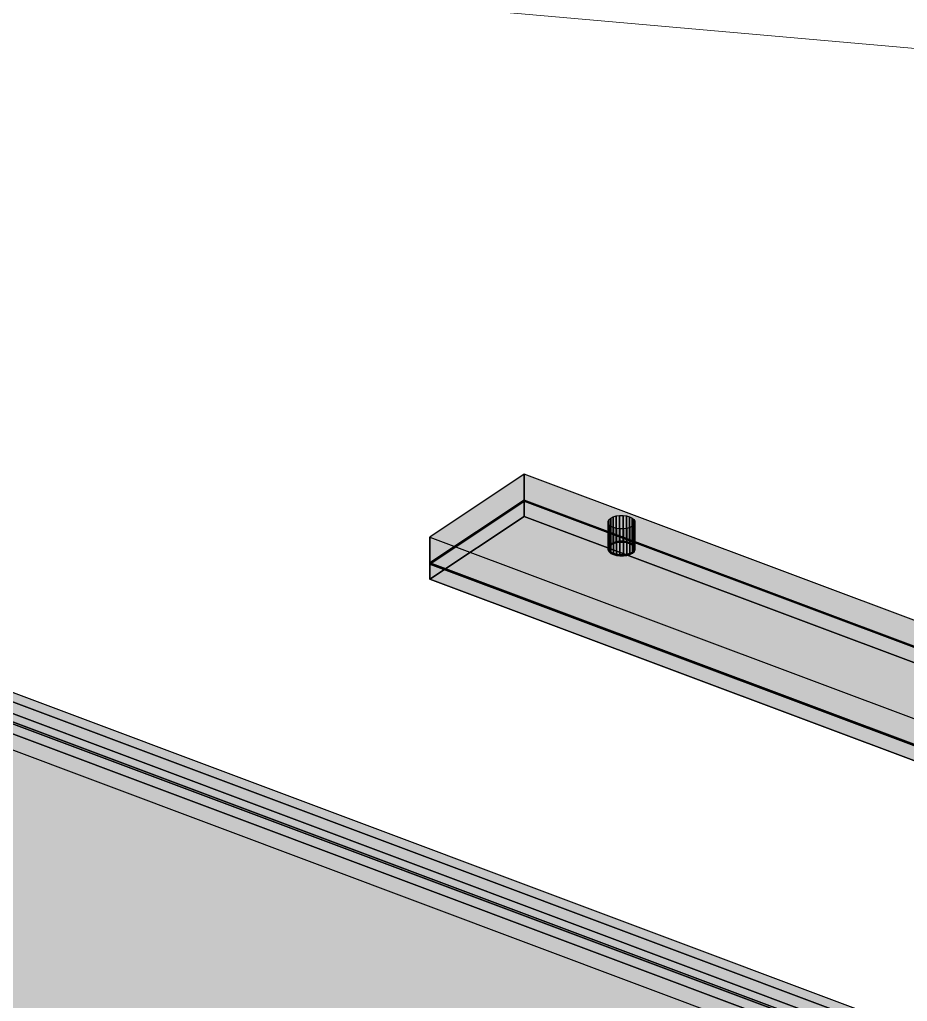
# Model space of a CAD drawing. Header units: millimetres. Extents: x 50 to 612415, y 2 to 4150.
# Drawn here: x 471195.9 to 471533.6, y 3218.7 to 3592.3 of the extents above; entities that cross this region are included whole.
import ezdxf

# ---------------------------------------------------------------- set-up
doc = ezdxf.new("R2010")
doc.units = ezdxf.units.MM
for name, color, linetype, lineweight in [('DIM', 7, 'Continuous', 13), ('HATCH', 8, 'Continuous', 9), ('OUTLINE', 7, 'Continuous', 25)]:
    doc.layers.add(name, color=color, linetype=linetype, lineweight=lineweight)

msp = doc.modelspace()

# ---------------------------------------------------------------- hatches: boundary and pattern name
at = {"layer": 'HATCH', "true_color": 0xccae87}
for points in [[(472128.427, 2985.502), (470484.192, 3594.311), (470482.144, 3593.193)], [(472128.427, 2985.502), (470486.636, 3595.207), (470484.192, 3594.311)], [(472128.427, 2985.502), (470489.383, 3595.848), (470486.636, 3595.207)], [(472128.427, 2985.502), (470492.328, 3596.208), (470489.383, 3595.848)], [(472128.427, 2985.502), (470495.356, 3596.274), (470492.328, 3596.208)], [(472128.427, 2985.502), (470498.352, 3596.044), (470495.356, 3596.274)], [(472128.427, 2985.502), (470501.201, 3595.526), (470498.352, 3596.044)], [(472128.427, 2985.502), (470503.792, 3594.739), (470501.201, 3595.526)], [(472128.427, 2985.502), (470482.144, 3593.193), (470537.738, 3424.127)], [(472128.427, 2981.931), (470484.192, 3590.74), (470482.144, 3589.622)], [(470482.144, 3589.622), (470484.192, 3590.74), (472128.427, 2981.931)], [(470484.192, 3590.74), (470486.636, 3591.636), (472128.427, 2981.931)], [(472128.427, 2981.931), (470486.636, 3591.636), (470484.192, 3590.74)], [(472128.427, 2981.931), (470489.383, 3592.277), (470486.636, 3591.636)], [(470486.636, 3591.636), (470489.383, 3592.277), (472128.427, 2981.931)], [(472128.427, 2981.931), (470492.328, 3592.637), (470489.383, 3592.277)], [(470489.383, 3592.277), (470492.328, 3592.637), (472128.427, 2981.931)], [(472128.427, 2981.931), (470495.356, 3592.703), (470492.328, 3592.637)], [(470492.328, 3592.637), (470495.356, 3592.703), (472128.427, 2981.931)], [(472128.427, 2981.931), (470498.352, 3592.473), (470495.356, 3592.703)], [(470495.356, 3592.703), (470498.352, 3592.473), (472128.427, 2981.931)], [(472128.427, 2981.931), (470501.201, 3591.955), (470498.352, 3592.473)], [(470498.352, 3592.473), (470501.201, 3591.955), (472128.427, 2981.931)], [(472128.427, 2981.931), (470503.792, 3591.168), (470501.201, 3591.955)], [(470501.201, 3591.955), (470503.792, 3591.168), (472128.427, 2981.931)], [(472128.427, 2981.931), (470482.144, 3589.622), (470537.738, 3420.556)], [(470537.738, 3420.556), (470482.144, 3589.622), (472128.427, 2981.931)], [(470484.192, 3586.276), (470486.636, 3587.172), (472128.427, 2977.467)], [(472128.427, 2977.467), (470486.636, 3587.172), (470484.192, 3586.276)], [(472128.427, 2977.467), (470489.383, 3587.813), (470486.636, 3587.172)], [(470486.636, 3587.172), (470489.383, 3587.813), (472128.427, 2977.467)], [(472128.427, 2977.467), (470492.328, 3588.173), (470489.383, 3587.813)], [(470489.383, 3587.813), (470492.328, 3588.173), (472128.427, 2977.467)], [(472128.427, 2977.467), (470495.356, 3588.24), (470492.328, 3588.173)], [(470492.328, 3588.173), (470495.356, 3588.24), (472128.427, 2977.467)], [(472128.427, 2977.467), (470498.352, 3588.009), (470495.356, 3588.24)], [(470495.356, 3588.24), (470498.352, 3588.009), (472128.427, 2977.467)], [(472128.427, 2977.467), (470501.201, 3587.491), (470498.352, 3588.009)], [(470498.352, 3588.009), (470501.201, 3587.491), (472128.427, 2977.467)], [(472128.427, 2977.467), (470503.792, 3586.705), (470501.201, 3587.491)], [(470501.201, 3587.491), (470503.792, 3586.705), (472128.427, 2977.467)], [(472128.427, 2977.467), (470484.192, 3586.276), (470482.144, 3585.158)], [(470482.144, 3585.158), (470484.192, 3586.276), (472128.427, 2977.467)], [(472128.427, 2977.467), (470482.144, 3585.158), (470537.738, 3416.092)], [(470537.738, 3416.092), (470482.144, 3585.158), (472128.427, 2977.467)], [(472127.19, 2974.857), (470485.568, 3583.723), (470483.793, 3582.754)], [(470483.793, 3582.754), (470485.568, 3583.723), (472127.19, 2974.857)], [(472126.88, 2974.204), (470485.912, 3583.085), (470484.206, 3582.153)], [(470484.206, 3582.153), (470485.912, 3583.085), (472126.88, 2974.204)], [(472127.19, 2974.857), (470487.687, 3584.5), (470485.568, 3583.723)], [(470485.568, 3583.723), (470487.687, 3584.5), (472127.19, 2974.857)], [(472126.88, 2974.204), (470487.949, 3583.832), (470485.912, 3583.085)], [(470485.912, 3583.085), (470487.949, 3583.832), (472126.88, 2974.204)], [(472127.19, 2974.857), (470490.067, 3585.055), (470487.687, 3584.5)], [(470487.687, 3584.5), (470490.067, 3585.055), (472127.19, 2974.857)], [(472126.88, 2974.204), (470490.239, 3584.365), (470487.949, 3583.832)], [(470487.949, 3583.832), (470490.239, 3584.365), (472126.88, 2974.204)], [(472127.19, 2974.857), (470492.619, 3585.367), (470490.067, 3585.055)], [(470490.067, 3585.055), (470492.619, 3585.367), (472127.19, 2974.857)], [(472126.88, 2974.204), (470492.692, 3584.666), (470490.239, 3584.365)], [(470490.239, 3584.365), (470492.692, 3584.666), (472126.88, 2974.204)], [(472127.19, 2974.857), (470495.244, 3585.425), (470492.619, 3585.367)], [(470492.619, 3585.367), (470495.244, 3585.425), (472127.19, 2974.857)], [(472126.88, 2974.204), (470495.216, 3584.721), (470492.692, 3584.666)], [(470492.692, 3584.666), (470495.216, 3584.721), (472126.88, 2974.204)], [(472126.88, 2974.204), (470497.712, 3584.529), (470495.216, 3584.721)], [(470495.216, 3584.721), (470497.712, 3584.529), (472126.88, 2974.204)], [(472127.19, 2974.857), (470497.84, 3585.225), (470495.244, 3585.425)], [(470495.244, 3585.425), (470497.84, 3585.225), (472127.19, 2974.857)], [(472126.88, 2974.204), (470500.086, 3584.097), (470497.712, 3584.529)], [(470497.712, 3584.529), (470500.086, 3584.097), (472126.88, 2974.204)], [(470497.84, 3585.225), (470500.309, 3584.776), (472127.19, 2974.857)], [(472127.19, 2974.857), (470500.309, 3584.776), (470497.84, 3585.225)], [(472126.88, 2974.204), (470502.246, 3583.442), (470500.086, 3584.097)], [(470500.086, 3584.097), (470502.246, 3583.442), (472126.88, 2974.204)], [(472127.19, 2974.857), (470502.555, 3584.094), (470500.309, 3584.776)], [(470500.309, 3584.776), (470502.555, 3584.094), (472127.19, 2974.857)], [(472127.19, 2974.857), (470483.793, 3582.754), (470537.738, 3414.307)], [(470537.738, 3414.307), (470483.793, 3582.754), (472127.19, 2974.857)], [(470537.738, 3413.86), (470484.206, 3582.153), (472126.88, 2974.204)], [(472126.88, 2974.204), (470484.206, 3582.153), (470537.738, 3413.86)], [(472125.334, 2970.941), (470487.633, 3579.893), (470486.268, 3579.148)], [(470486.268, 3579.148), (470487.633, 3579.893), (472125.334, 2970.941)], [(470537.738, 3411.629), (470486.268, 3579.148), (472125.334, 2970.941)], [(472125.334, 2970.941), (470486.268, 3579.148), (470537.738, 3411.629)], [(472125.334, 2970.941), (470489.262, 3580.491), (470487.633, 3579.893)], [(470487.633, 3579.893), (470489.262, 3580.491), (472125.334, 2970.941)], [(472125.334, 2970.941), (470491.094, 3580.918), (470489.262, 3580.491)], [(470489.262, 3580.491), (470491.094, 3580.918), (472125.334, 2970.941)], [(472125.334, 2970.941), (470493.057, 3581.158), (470491.094, 3580.918)], [(470491.094, 3580.918), (470493.057, 3581.158), (472125.334, 2970.941)], [(472125.334, 2970.941), (470495.075, 3581.202), (470493.057, 3581.158)], [(470493.057, 3581.158), (470495.075, 3581.202), (472125.334, 2970.941)], [(472125.334, 2970.941), (470497.073, 3581.049), (470495.075, 3581.202)], [(470495.075, 3581.202), (470497.073, 3581.049), (472125.334, 2970.941)], [(472125.334, 2970.941), (470498.972, 3580.703), (470497.073, 3581.049)], [(470497.073, 3581.049), (470498.972, 3580.703), (472125.334, 2970.941)], [(472125.334, 2970.941), (470500.7, 3580.179), (470498.972, 3580.703)], [(470498.972, 3580.703), (470500.7, 3580.179), (472125.334, 2970.941)], [(470491.363, 3575.146), (470492.462, 3575.402), (472122.86, 2965.721)], [(470492.462, 3575.402), (470493.64, 3575.546), (472122.86, 2965.721)], [(470493.64, 3575.546), (470494.851, 3575.573), (472122.86, 2965.721)], [(470494.851, 3575.573), (470496.049, 3575.481), (472122.86, 2965.721)], [(470496.049, 3575.481), (470497.189, 3575.273), (472122.86, 2965.721)], [(470489.566, 3574.34), (470490.385, 3574.787), (472122.86, 2965.721)], [(470537.738, 3408.058), (470489.566, 3574.34), (472122.86, 2965.721)], [(470490.385, 3574.787), (470491.363, 3575.146), (472122.86, 2965.721)], [(470497.189, 3575.273), (470498.226, 3574.959), (472122.86, 2965.721)], [(472128.427, 2985.502), (470537.759, 3423.185), (470537.291, 3422.273)], [(472128.427, 2985.502), (470537.291, 3422.273), (470675.121, 3373.929)], [(472128.427, 2985.502), (470537.738, 3424.127), (470537.759, 3423.185)], [(472128.427, 2981.931), (470537.759, 3419.614), (470537.291, 3418.702)], [(470537.291, 3418.702), (470537.759, 3419.614), (472128.427, 2981.931)], [(472128.427, 2981.931), (470537.291, 3418.702), (470675.121, 3370.358)], [(470675.121, 3370.358), (470537.291, 3418.702), (472128.427, 2981.931)], [(472128.427, 2981.931), (470537.738, 3420.556), (470537.759, 3419.614)], [(470537.759, 3419.614), (470537.738, 3420.556), (472128.427, 2981.931)], [(471387.857, 3419.298), (471351.983, 3395.382), (471420.762, 3402.577)], [(471387.857, 3419.298), (471424.157, 3403.582), (471425.502, 3403.589)], [(471387.857, 3419.298), (471425.502, 3403.589), (471426.806, 3403.422)], [(471387.857, 3419.298), (471422.861, 3403.401), (471424.157, 3403.582)], [(471387.857, 3419.298), (471426.806, 3403.422), (471427.978, 3403.093)], [(471387.857, 3419.298), (471421.703, 3403.058), (471422.861, 3403.401)], [(471387.857, 3419.298), (471420.762, 3402.577), (471421.703, 3403.058)], [(471633.614, 3327.139), (471387.857, 3419.298), (471427.978, 3403.093)], [(472128.427, 2977.467), (470537.759, 3415.15), (470537.291, 3414.238)], [(470537.291, 3414.238), (470537.759, 3415.15), (472128.427, 2977.467)], [(472128.427, 2977.467), (470537.738, 3416.092), (470537.759, 3415.15)], [(470537.759, 3415.15), (470537.738, 3416.092), (472128.427, 2977.467)], [(472128.427, 2977.467), (470537.291, 3414.238), (470675.121, 3365.895)], [(470675.121, 3365.895), (470537.291, 3414.238), (472128.427, 2977.467)], [(472127.19, 2974.857), (470537.759, 3413.365), (470537.291, 3412.453)], [(470537.291, 3412.453), (470537.759, 3413.365), (472127.19, 2974.857)], [(472126.88, 2974.204), (470537.759, 3412.919), (470537.291, 3412.006)], [(470537.291, 3412.006), (470537.759, 3412.919), (472126.88, 2974.204)], [(472127.19, 2974.857), (470537.291, 3412.453), (470675.121, 3364.109)], [(470675.121, 3364.109), (470537.291, 3412.453), (472127.19, 2974.857)], [(472126.88, 2974.204), (470537.291, 3412.006), (470675.121, 3363.663)], [(470675.121, 3363.663), (470537.291, 3412.006), (472126.88, 2974.204)], [(472127.19, 2974.857), (470537.738, 3414.307), (470537.759, 3413.365)], [(470537.759, 3413.365), (470537.738, 3414.307), (472127.19, 2974.857)], [(472126.88, 2974.204), (470537.738, 3413.86), (470537.759, 3412.919)], [(470537.759, 3412.919), (470537.738, 3413.86), (472126.88, 2974.204)], [(472125.334, 2970.941), (470537.738, 3411.629), (470537.759, 3410.687)], [(470537.759, 3410.687), (470537.738, 3411.629), (472125.334, 2970.941)], [(472125.334, 2970.941), (470537.759, 3410.687), (470537.291, 3409.774)], [(470537.291, 3409.774), (470537.759, 3410.687), (472125.334, 2970.941)], [(472125.334, 2970.941), (470537.291, 3409.774), (470675.121, 3361.431)], [(470675.121, 3361.431), (470537.291, 3409.774), (472125.334, 2970.941)], [(470537.759, 3407.116), (470537.738, 3408.058), (472122.86, 2965.721)], [(471387.857, 3409.477), (471351.983, 3385.561), (471420.762, 3392.757)], [(471420.762, 3392.757), (471351.983, 3385.561), (471387.857, 3409.477)], [(471420.762, 3392.31), (471351.983, 3385.115), (471387.857, 3409.031)], [(471387.857, 3409.031), (471351.983, 3385.115), (471597.74, 3292.956)], [(471387.857, 3409.477), (471424.157, 3393.762), (471425.502, 3393.769)], [(471425.502, 3393.769), (471424.157, 3393.762), (471387.857, 3409.477)], [(471387.857, 3409.477), (471425.502, 3393.769), (471426.806, 3393.602)], [(471426.806, 3393.602), (471425.502, 3393.769), (471387.857, 3409.477)], [(471387.857, 3409.477), (471422.861, 3393.581), (471424.157, 3393.762)], [(471424.157, 3393.762), (471422.861, 3393.581), (471387.857, 3409.477)], [(471387.857, 3409.477), (471426.806, 3393.602), (471427.978, 3393.272)], [(471427.978, 3393.272), (471426.806, 3393.602), (471387.857, 3409.477)], [(471387.857, 3409.477), (471421.703, 3393.238), (471422.861, 3393.581)], [(471422.861, 3393.581), (471421.703, 3393.238), (471387.857, 3409.477)], [(471387.857, 3409.477), (471420.762, 3392.757), (471421.703, 3393.238)], [(471421.703, 3393.238), (471420.762, 3392.757), (471387.857, 3409.477)], [(471633.614, 3317.319), (471387.857, 3409.477), (471427.978, 3393.272)], [(471427.978, 3393.272), (471387.857, 3409.477), (471633.614, 3317.319)], [(471425.502, 3393.323), (471424.157, 3393.315), (471387.857, 3409.031)], [(471426.806, 3393.156), (471425.502, 3393.323), (471387.857, 3409.031)], [(471424.157, 3393.315), (471422.861, 3393.134), (471387.857, 3409.031)], [(471427.978, 3392.826), (471426.806, 3393.156), (471387.857, 3409.031)], [(471422.861, 3393.134), (471421.703, 3392.791), (471387.857, 3409.031)], [(471421.703, 3392.791), (471420.762, 3392.31), (471387.857, 3409.031)], [(471427.978, 3392.826), (471387.857, 3409.031), (471633.614, 3316.872)], [(471387.857, 3409.031), (471597.74, 3292.956), (471633.614, 3316.872)], [(470537.291, 3406.203), (470537.759, 3407.116), (472122.86, 2965.721)], [(470675.121, 3357.86), (470537.291, 3406.203), (472122.86, 2965.721)], [(471597.74, 3287.153), (471351.983, 3379.312), (471387.857, 3403.228)], [(471420.102, 3401.991), (471420.762, 3402.577), (471351.983, 3395.382)], [(471419.768, 3401.339), (471420.102, 3401.991), (471351.983, 3395.382)], [(471419.783, 3400.666), (471419.768, 3401.339), (471351.983, 3395.382)], [(471420.146, 3400.018), (471419.783, 3400.666), (471351.983, 3395.382)], [(471351.983, 3395.382), (471420.831, 3399.44), (471420.146, 3400.018)], [(471633.614, 3311.069), (471597.74, 3287.153), (471387.857, 3403.228)], [(471633.614, 3327.139), (471427.978, 3403.093), (471428.94, 3402.622)], [(471633.614, 3327.139), (471428.94, 3402.622), (471429.626, 3402.043)], [(471429.669, 3400.071), (471429.009, 3399.485), (471591.266, 3341.859)], [(471633.614, 3327.139), (471429.626, 3402.043), (471429.988, 3401.395)], [(471633.614, 3327.139), (471430.003, 3400.723), (471429.669, 3400.071)], [(471633.614, 3327.139), (471429.669, 3400.071), (471591.266, 3341.859)], [(471633.614, 3327.139), (471429.988, 3401.395), (471430.003, 3400.723)], [(471351.983, 3395.382), (471597.74, 3303.223), (471420.831, 3399.44)], [(471597.74, 3303.223), (471421.793, 3398.969), (471420.831, 3399.44)], [(471583.39, 3340.758), (471422.966, 3398.639), (471421.793, 3398.969)], [(471583.057, 3340.106), (471583.39, 3340.758), (471421.793, 3398.969)], [(471583.071, 3339.433), (471583.057, 3340.106), (471421.793, 3398.969)], [(471597.74, 3303.223), (471583.071, 3339.433), (471421.793, 3398.969)], [(471583.39, 3340.758), (471424.269, 3398.472), (471422.966, 3398.639)], [(471583.39, 3340.758), (471425.615, 3398.48), (471424.269, 3398.472)], [(471583.39, 3340.758), (471426.91, 3398.661), (471425.615, 3398.48)], [(471583.39, 3340.758), (471428.068, 3399.004), (471426.91, 3398.661)], [(471583.39, 3340.758), (471429.009, 3399.485), (471428.068, 3399.004)], [(471429.009, 3399.485), (471587.445, 3342.349), (471588.79, 3342.356)], [(471429.009, 3399.485), (471588.79, 3342.356), (471590.094, 3342.189)], [(471429.009, 3399.485), (471586.149, 3342.168), (471587.445, 3342.349)], [(471429.009, 3399.485), (471590.094, 3342.189), (471591.266, 3341.859)], [(471429.009, 3399.485), (471584.991, 3341.825), (471586.149, 3342.168)], [(471429.009, 3399.485), (471584.05, 3341.344), (471584.991, 3341.825)], [(471583.39, 3340.758), (471584.05, 3341.344), (471429.009, 3399.485)], [(471351.983, 3385.561), (471420.762, 3392.757), (471420.102, 3392.171)], [(471420.102, 3392.171), (471420.762, 3392.757), (471351.983, 3385.561)], [(471351.983, 3385.115), (471420.762, 3392.31), (471420.102, 3391.724)], [(471633.614, 3317.319), (471427.978, 3393.272), (471428.94, 3392.802)], [(471428.94, 3392.802), (471427.978, 3393.272), (471633.614, 3317.319)], [(471428.94, 3392.355), (471427.978, 3392.826), (471633.614, 3316.872)], [(471429.626, 3392.223), (471428.94, 3392.802), (471633.614, 3317.319)], [(471633.614, 3317.319), (471428.94, 3392.802), (471429.626, 3392.223)], [(471429.626, 3391.777), (471428.94, 3392.355), (471633.614, 3316.872)], [(471419.768, 3391.519), (471420.102, 3392.171), (471351.983, 3385.561)], [(471351.983, 3385.561), (471420.102, 3392.171), (471419.768, 3391.519)], [(471351.983, 3385.115), (471420.102, 3391.724), (471419.768, 3391.072)], [(471419.783, 3390.846), (471419.768, 3391.519), (471351.983, 3385.561)], [(471351.983, 3385.561), (471419.768, 3391.519), (471419.783, 3390.846)], [(471351.983, 3385.115), (471419.768, 3391.072), (471419.783, 3390.4)], [(471420.146, 3390.198), (471419.783, 3390.846), (471351.983, 3385.561)], [(471351.983, 3385.561), (471419.783, 3390.846), (471420.146, 3390.198)], [(471351.983, 3385.115), (471419.783, 3390.4), (471420.146, 3389.752)], [(471351.983, 3385.561), (471420.831, 3389.619), (471420.146, 3390.198)], [(471420.146, 3390.198), (471420.831, 3389.619), (471351.983, 3385.561)], [(471420.146, 3389.752), (471420.831, 3389.173), (471351.983, 3385.115)], [(471351.983, 3385.561), (471597.74, 3293.403), (471420.831, 3389.619)], [(471420.831, 3389.619), (471597.74, 3293.403), (471351.983, 3385.561)], [(471420.831, 3389.173), (471597.74, 3292.956), (471351.983, 3385.115)], [(471597.74, 3293.403), (471421.793, 3389.149), (471420.831, 3389.619)], [(471420.831, 3389.619), (471421.793, 3389.149), (471597.74, 3293.403)], [(471420.831, 3389.173), (471421.793, 3388.702), (471597.74, 3292.956)], [(471583.39, 3330.937), (471422.966, 3388.819), (471421.793, 3389.149)], [(471421.793, 3389.149), (471422.966, 3388.819), (471583.39, 3330.937)], [(471583.057, 3330.286), (471583.39, 3330.937), (471421.793, 3389.149)], [(471421.793, 3389.149), (471583.39, 3330.937), (471583.057, 3330.286)], [(471583.071, 3329.613), (471583.057, 3330.286), (471421.793, 3389.149)], [(471421.793, 3389.149), (471583.057, 3330.286), (471583.071, 3329.613)], [(471597.74, 3293.403), (471583.071, 3329.613), (471421.793, 3389.149)], [(471421.793, 3389.149), (471583.071, 3329.613), (471597.74, 3293.403)], [(471421.793, 3388.702), (471422.966, 3388.372), (471583.39, 3330.491)], [(471421.793, 3388.702), (471583.39, 3330.491), (471583.057, 3329.839)], [(471421.793, 3388.702), (471583.057, 3329.839), (471583.071, 3329.167)], [(471421.793, 3388.702), (471583.071, 3329.167), (471597.74, 3292.956)], [(471583.39, 3330.937), (471424.269, 3388.652), (471422.966, 3388.819)], [(471422.966, 3388.819), (471424.269, 3388.652), (471583.39, 3330.937)], [(471583.39, 3330.937), (471425.615, 3388.659), (471424.269, 3388.652)], [(471424.269, 3388.652), (471425.615, 3388.659), (471583.39, 3330.937)], [(471583.39, 3330.937), (471426.91, 3388.841), (471425.615, 3388.659)], [(471425.615, 3388.659), (471426.91, 3388.841), (471583.39, 3330.937)], [(471583.39, 3330.937), (471428.068, 3389.183), (471426.91, 3388.841)], [(471426.91, 3388.841), (471428.068, 3389.183), (471583.39, 3330.937)], [(471426.91, 3388.394), (471428.068, 3388.737), (471583.39, 3330.491)], [(471583.39, 3330.937), (471429.009, 3389.664), (471428.068, 3389.183)], [(471428.068, 3389.183), (471429.009, 3389.664), (471583.39, 3330.937)], [(471428.068, 3388.737), (471429.009, 3389.218), (471583.39, 3330.491)], [(471429.669, 3390.251), (471429.009, 3389.664), (471591.266, 3332.039)], [(471591.266, 3332.039), (471429.009, 3389.664), (471429.669, 3390.251)], [(471591.266, 3331.593), (471429.009, 3389.218), (471429.669, 3389.804)], [(471588.79, 3332.536), (471587.445, 3332.529), (471429.009, 3389.664)], [(471429.009, 3389.664), (471587.445, 3332.529), (471588.79, 3332.536)], [(471429.009, 3389.664), (471588.79, 3332.536), (471590.094, 3332.369)], [(471590.094, 3332.369), (471588.79, 3332.536), (471429.009, 3389.664)], [(471429.009, 3389.664), (471586.149, 3332.347), (471587.445, 3332.529)], [(471587.445, 3332.529), (471586.149, 3332.347), (471429.009, 3389.664)], [(471429.009, 3389.664), (471590.094, 3332.369), (471591.266, 3332.039)], [(471591.266, 3332.039), (471590.094, 3332.369), (471429.009, 3389.664)], [(471429.009, 3389.664), (471584.991, 3332.005), (471586.149, 3332.347)], [(471586.149, 3332.347), (471584.991, 3332.005), (471429.009, 3389.664)], [(471584.991, 3332.005), (471584.05, 3331.524), (471429.009, 3389.664)], [(471429.009, 3389.664), (471584.05, 3331.524), (471584.991, 3332.005)], [(471583.39, 3330.937), (471584.05, 3331.524), (471429.009, 3389.664)], [(471429.009, 3389.664), (471584.05, 3331.524), (471583.39, 3330.937)], [(471588.79, 3332.09), (471587.445, 3332.082), (471429.009, 3389.218)], [(471590.094, 3331.923), (471588.79, 3332.09), (471429.009, 3389.218)], [(471587.445, 3332.082), (471586.149, 3331.901), (471429.009, 3389.218)], [(471591.266, 3331.593), (471590.094, 3331.923), (471429.009, 3389.218)], [(471586.149, 3331.901), (471584.991, 3331.558), (471429.009, 3389.218)], [(471584.991, 3331.558), (471584.05, 3331.077), (471429.009, 3389.218)], [(471429.009, 3389.218), (471584.05, 3331.077), (471583.39, 3330.491)], [(471633.614, 3317.319), (471429.626, 3392.223), (471429.988, 3391.575)], [(471429.988, 3391.575), (471429.626, 3392.223), (471633.614, 3317.319)], [(471429.988, 3391.129), (471429.626, 3391.777), (471633.614, 3316.872)], [(471429.669, 3390.251), (471430.003, 3390.902), (471633.614, 3317.319)], [(471633.614, 3317.319), (471430.003, 3390.902), (471429.669, 3390.251)], [(471429.669, 3389.804), (471430.003, 3390.456), (471633.614, 3316.872)], [(471633.614, 3317.319), (471429.669, 3390.251), (471591.266, 3332.039)], [(471591.266, 3332.039), (471429.669, 3390.251), (471633.614, 3317.319)], [(471591.266, 3331.593), (471429.669, 3389.804), (471633.614, 3316.872)], [(471633.614, 3317.319), (471429.988, 3391.575), (471430.003, 3390.902)], [(471430.003, 3390.902), (471429.988, 3391.575), (471633.614, 3317.319)], [(471430.003, 3390.456), (471429.988, 3391.129), (471633.614, 3316.872)], [(471422.966, 3388.372), (471424.269, 3388.206), (471583.39, 3330.491)], [(471424.269, 3388.206), (471425.615, 3388.213), (471583.39, 3330.491)], [(471425.615, 3388.213), (471426.91, 3388.394), (471583.39, 3330.491)], [(472128.427, 2985.502), (470675.121, 3373.929), (470676.468, 3373.271)], [(470676.468, 3369.7), (470675.121, 3370.358), (472128.427, 2981.931)], [(472128.427, 2981.931), (470675.121, 3370.358), (470676.468, 3369.7)], [(472128.427, 2985.502), (470676.468, 3373.271), (470677.427, 3372.46)], [(472128.427, 2985.502), (470677.427, 3372.46), (470677.935, 3371.553)], [(472128.427, 2985.502), (470677.956, 3370.611), (470677.488, 3369.699)], [(472128.427, 2985.502), (470677.935, 3371.553), (470677.956, 3370.611)], [(472128.427, 2981.931), (470676.468, 3369.7), (470677.427, 3368.889)], [(470677.427, 3368.889), (470676.468, 3369.7), (472128.427, 2981.931)], [(472128.427, 2981.931), (470677.427, 3368.889), (470677.935, 3367.982)], [(470677.935, 3367.982), (470677.427, 3368.889), (472128.427, 2981.931)], [(472128.427, 2985.502), (470677.488, 3369.699), (470815.318, 3321.356)], [(472128.427, 2981.931), (470677.956, 3367.04), (470677.488, 3366.128)], [(470677.488, 3366.128), (470677.956, 3367.04), (472128.427, 2981.931)], [(472128.427, 2981.931), (470677.488, 3366.128), (470815.318, 3317.785)], [(470815.318, 3317.785), (470677.488, 3366.128), (472128.427, 2981.931)], [(472128.427, 2981.931), (470677.935, 3367.982), (470677.956, 3367.04)], [(470677.956, 3367.04), (470677.935, 3367.982), (472128.427, 2981.931)], [(470676.468, 3365.236), (470675.121, 3365.895), (472128.427, 2977.467)], [(472128.427, 2977.467), (470675.121, 3365.895), (470676.468, 3365.236)], [(472127.19, 2974.857), (470675.121, 3364.109), (470676.468, 3363.45)], [(470676.468, 3363.45), (470675.121, 3364.109), (472127.19, 2974.857)], [(472126.88, 2974.204), (470675.121, 3363.663), (470676.468, 3363.004)], [(470676.468, 3363.004), (470675.121, 3363.663), (472126.88, 2974.204)], [(472128.427, 2977.467), (470676.468, 3365.236), (470677.427, 3364.425)], [(470677.427, 3364.425), (470676.468, 3365.236), (472128.427, 2977.467)], [(472127.19, 2974.857), (470676.468, 3363.45), (470677.427, 3362.64)], [(470677.427, 3362.64), (470676.468, 3363.45), (472127.19, 2974.857)], [(472126.88, 2974.204), (470676.468, 3363.004), (470677.427, 3362.194)], [(470677.427, 3362.194), (470676.468, 3363.004), (472126.88, 2974.204)], [(472128.427, 2977.467), (470677.427, 3364.425), (470677.935, 3363.518)], [(470677.935, 3363.518), (470677.427, 3364.425), (472128.427, 2977.467)], [(472127.19, 2974.857), (470677.427, 3362.64), (470677.935, 3361.733)], [(470677.935, 3361.733), (470677.427, 3362.64), (472127.19, 2974.857)], [(472128.427, 2977.467), (470677.956, 3362.577), (470677.488, 3361.664)], [(470677.488, 3361.664), (470677.956, 3362.577), (472128.427, 2977.467)], [(472128.427, 2977.467), (470677.935, 3363.518), (470677.956, 3362.577)], [(470677.956, 3362.577), (470677.935, 3363.518), (472128.427, 2977.467)], [(472125.334, 2970.941), (470675.121, 3361.431), (470676.468, 3360.772)], [(470676.468, 3360.772), (470675.121, 3361.431), (472125.334, 2970.941)], [(472125.334, 2970.941), (470676.468, 3360.772), (470677.427, 3359.962)], [(470677.427, 3359.962), (470676.468, 3360.772), (472125.334, 2970.941)], [(472126.88, 2974.204), (470677.427, 3362.194), (470677.935, 3361.287)], [(470677.935, 3361.287), (470677.427, 3362.194), (472126.88, 2974.204)], [(472125.334, 2970.941), (470677.427, 3359.962), (470677.935, 3359.055)], [(470677.935, 3359.055), (470677.427, 3359.962), (472125.334, 2970.941)], [(472128.427, 2977.467), (470677.488, 3361.664), (470815.318, 3313.321)], [(470815.318, 3313.321), (470677.488, 3361.664), (472128.427, 2977.467)], [(472127.19, 2974.857), (470677.956, 3360.791), (470677.488, 3359.879)], [(470677.488, 3359.879), (470677.956, 3360.791), (472127.19, 2974.857)], [(472126.88, 2974.204), (470677.956, 3360.345), (470677.488, 3359.432)], [(470677.488, 3359.432), (470677.956, 3360.345), (472126.88, 2974.204)], [(472127.19, 2974.857), (470677.488, 3359.879), (470815.318, 3311.535)], [(470815.318, 3311.535), (470677.488, 3359.879), (472127.19, 2974.857)], [(472126.88, 2974.204), (470677.488, 3359.432), (470815.318, 3311.089)], [(470815.318, 3311.089), (470677.488, 3359.432), (472126.88, 2974.204)], [(472127.19, 2974.857), (470677.935, 3361.733), (470677.956, 3360.791)], [(470677.956, 3360.791), (470677.935, 3361.733), (472127.19, 2974.857)], [(472126.88, 2974.204), (470677.935, 3361.287), (470677.956, 3360.345)], [(470677.956, 3360.345), (470677.935, 3361.287), (472126.88, 2974.204)], [(472125.334, 2970.941), (470677.935, 3359.055), (470677.956, 3358.113)], [(470677.956, 3358.113), (470677.935, 3359.055), (472125.334, 2970.941)], [(472125.334, 2970.941), (470677.956, 3358.113), (470677.488, 3357.2)], [(470677.488, 3357.2), (470677.956, 3358.113), (472125.334, 2970.941)], [(472125.334, 2970.941), (470677.488, 3357.2), (470815.318, 3308.857)], [(470815.318, 3308.857), (470677.488, 3357.2), (472125.334, 2970.941)], [(472128.427, 2985.502), (470815.318, 3321.356), (470816.664, 3320.697)], [(472128.427, 2981.931), (470815.318, 3317.785), (470816.664, 3317.126)], [(470816.664, 3317.126), (470815.318, 3317.785), (472128.427, 2981.931)], [(472128.427, 2985.502), (470816.664, 3320.697), (470817.624, 3319.886)], [(472128.427, 2985.502), (470817.624, 3319.886), (470818.132, 3318.979)], [(472128.427, 2985.502), (470818.152, 3318.038), (470817.685, 3317.125)], [(472128.427, 2985.502), (470818.132, 3318.979), (470818.152, 3318.038)], [(472128.427, 2981.931), (470816.664, 3317.126), (470817.624, 3316.315)], [(470817.624, 3316.315), (470816.664, 3317.126), (472128.427, 2981.931)], [(472128.427, 2981.931), (470817.624, 3316.315), (470818.132, 3315.408)], [(470818.132, 3315.408), (470817.624, 3316.315), (472128.427, 2981.931)], [(472128.427, 2985.502), (470817.685, 3317.125), (470955.515, 3268.782)], [(472128.427, 2981.931), (470818.132, 3315.408), (470818.152, 3314.467)], [(470818.152, 3314.467), (470818.132, 3315.408), (472128.427, 2981.931)]]:
    msp.add_hatch(color=43, dxfattribs=at).paths.add_polyline_path(points)
at = {"layer": 'HATCH', "true_color": 0xc0a47f}
for points in [[(470503.792, 3591.168), (472128.427, 2981.931), (472128.427, 2985.502), (470503.792, 3594.739)], [(470503.792, 3586.705), (472128.427, 2977.467), (472128.427, 2981.931), (470503.792, 3591.168)], [(471387.857, 3409.477), (471633.614, 3317.319), (471633.614, 3327.139), (471387.857, 3419.298)], [(471387.857, 3409.031), (471633.614, 3316.872), (471633.614, 3317.319), (471387.857, 3409.477)], [(471633.614, 3311.069), (471387.857, 3403.228), (471387.857, 3409.031), (471633.614, 3316.872)], [(471597.74, 3293.403), (471351.983, 3385.561), (471351.983, 3395.382), (471597.74, 3303.223)], [(471597.74, 3292.956), (471351.983, 3385.115), (471351.983, 3385.561), (471597.74, 3293.403)], [(471351.983, 3379.312), (471597.74, 3287.153), (471597.74, 3292.956), (471351.983, 3385.115)]]:
    msp.add_hatch(color=33, dxfattribs=at).paths.add_polyline_path(points)
at = {"layer": 'HATCH', "true_color": 0xccaf87}
for points in [[(470502.555, 3584.094), (472127.19, 2974.857), (472128.427, 2977.467), (470503.792, 3586.705)], [(470500.7, 3580.179), (472125.334, 2970.941), (472126.88, 2974.204), (470502.246, 3583.442)], [(470502.246, 3583.442), (472126.88, 2974.204), (472127.19, 2974.857), (470502.555, 3584.094)], [(470498.226, 3574.959), (472122.86, 2965.721), (472125.334, 2970.941), (470500.7, 3580.179)]]:
    msp.add_hatch(color=43, dxfattribs=at).paths.add_polyline_path(points)
at = {"layer": 'HATCH', "true_color": 0xbda27d}
for points in [[(471351.983, 3385.561), (471387.857, 3409.477), (471387.857, 3419.298), (471351.983, 3395.382)], [(471351.983, 3385.115), (471387.857, 3409.031), (471387.857, 3409.477), (471351.983, 3385.561)], [(471387.857, 3403.228), (471351.983, 3379.312), (471351.983, 3385.115), (471387.857, 3409.031)]]:
    msp.add_hatch(color=33, dxfattribs=at).paths.add_polyline_path(points)
at = {"layer": 'HATCH', "true_color": 0xc2a680}
for points in [[(471424.157, 3393.762), (471422.861, 3393.581), (471422.861, 3403.401), (471424.157, 3403.582)], [(471426.806, 3393.602), (471425.502, 3393.769), (471425.502, 3403.589), (471426.806, 3403.422)], [(471422.966, 3388.819), (471424.269, 3388.652), (471424.269, 3398.472), (471422.966, 3398.639)], [(471425.615, 3388.659), (471426.91, 3388.841), (471426.91, 3398.661), (471425.615, 3398.48)], [(471424.157, 3393.315), (471422.861, 3393.134), (471422.861, 3393.581), (471424.157, 3393.762)], [(471426.806, 3393.156), (471425.502, 3393.323), (471425.502, 3393.769), (471426.806, 3393.602)], [(471422.966, 3388.372), (471424.269, 3388.206), (471424.269, 3388.652), (471422.966, 3388.819)], [(471425.615, 3388.213), (471426.91, 3388.394), (471426.91, 3388.841), (471425.615, 3388.659)]]:
    msp.add_hatch(color=43, dxfattribs=at).paths.add_polyline_path(points)
at = {"layer": 'HATCH', "true_color": 0xc2a681}
for points in [[(471425.502, 3393.769), (471424.157, 3393.762), (471424.157, 3403.582), (471425.502, 3403.589)], [(471424.269, 3388.652), (471425.615, 3388.659), (471425.615, 3398.48), (471424.269, 3398.472)], [(471425.502, 3393.323), (471424.157, 3393.315), (471424.157, 3393.762), (471425.502, 3393.769)], [(471424.269, 3388.206), (471425.615, 3388.213), (471425.615, 3388.659), (471424.269, 3388.652)]]:
    msp.add_hatch(color=43, dxfattribs=at).paths.add_polyline_path(points)
at = {"layer": 'HATCH', "true_color": 0xb99e7a}
for points in [[(471420.102, 3392.171), (471419.768, 3391.519), (471419.768, 3401.339), (471420.102, 3401.991)], [(471419.783, 3390.846), (471420.146, 3390.198), (471420.146, 3400.018), (471419.783, 3400.666)], [(471429.988, 3391.575), (471429.626, 3392.223), (471429.626, 3402.043), (471429.988, 3401.395)], [(471429.669, 3390.251), (471430.003, 3390.902), (471430.003, 3400.723), (471429.669, 3400.071)], [(471420.102, 3391.724), (471419.768, 3391.072), (471419.768, 3391.519), (471420.102, 3392.171)], [(471419.783, 3390.4), (471420.146, 3389.752), (471420.146, 3390.198), (471419.783, 3390.846)], [(471429.988, 3391.129), (471429.626, 3391.777), (471429.626, 3392.223), (471429.988, 3391.575)], [(471429.669, 3389.804), (471430.003, 3390.456), (471430.003, 3390.902), (471429.669, 3390.251)]]:
    msp.add_hatch(color=33, dxfattribs=at).paths.add_polyline_path(points)
at = {"layer": 'HATCH', "true_color": 0xb69b78}
for points in [[(471419.768, 3391.519), (471419.783, 3390.846), (471419.783, 3400.666), (471419.768, 3401.339)], [(471430.003, 3390.902), (471429.988, 3391.575), (471429.988, 3401.395), (471430.003, 3400.723)], [(471419.768, 3391.072), (471419.783, 3390.4), (471419.783, 3390.846), (471419.768, 3391.519)], [(471430.003, 3390.456), (471429.988, 3391.129), (471429.988, 3391.575), (471430.003, 3390.902)]]:
    msp.add_hatch(color=33, dxfattribs=at).paths.add_polyline_path(points)
at = {"layer": 'HATCH', "true_color": 0xbca07c}
for points in [[(471420.762, 3392.757), (471420.102, 3392.171), (471420.102, 3401.991), (471420.762, 3402.577)], [(471429.009, 3389.664), (471429.669, 3390.251), (471429.669, 3400.071), (471429.009, 3399.485)], [(471420.762, 3392.31), (471420.102, 3391.724), (471420.102, 3392.171), (471420.762, 3392.757)], [(471429.009, 3389.218), (471429.669, 3389.804), (471429.669, 3390.251), (471429.009, 3389.664)]]:
    msp.add_hatch(color=33, dxfattribs=at).paths.add_polyline_path(points)
at = {"layer": 'HATCH', "true_color": 0xbca17d}
for points in [[(471420.146, 3390.198), (471420.831, 3389.619), (471420.831, 3399.44), (471420.146, 3400.018)], [(471429.626, 3392.223), (471428.94, 3392.802), (471428.94, 3402.622), (471429.626, 3402.043)], [(471429.626, 3391.777), (471428.94, 3392.355), (471428.94, 3392.802), (471429.626, 3392.223)], [(471420.146, 3389.752), (471420.831, 3389.173), (471420.831, 3389.619), (471420.146, 3390.198)]]:
    msp.add_hatch(color=33, dxfattribs=at).paths.add_polyline_path(points)
at = {"layer": 'HATCH', "true_color": 0xbea37e}
for points in [[(471421.703, 3393.238), (471420.762, 3392.757), (471420.762, 3402.577), (471421.703, 3403.058)], [(471428.068, 3389.183), (471429.009, 3389.664), (471429.009, 3399.485), (471428.068, 3399.004)], [(471421.703, 3392.791), (471420.762, 3392.31), (471420.762, 3392.757), (471421.703, 3393.238)], [(471428.068, 3388.737), (471429.009, 3389.218), (471429.009, 3389.664), (471428.068, 3389.183)]]:
    msp.add_hatch(color=33, dxfattribs=at).paths.add_polyline_path(points)
at = {"layer": 'HATCH', "true_color": 0xc0a480}
for points in [[(471422.861, 3393.581), (471421.703, 3393.238), (471421.703, 3403.058), (471422.861, 3403.401)], [(471426.91, 3388.841), (471428.068, 3389.183), (471428.068, 3399.004), (471426.91, 3398.661)], [(471422.861, 3393.134), (471421.703, 3392.791), (471421.703, 3393.238), (471422.861, 3393.581)], [(471426.91, 3388.394), (471428.068, 3388.737), (471428.068, 3389.183), (471426.91, 3388.841)]]:
    msp.add_hatch(color=33, dxfattribs=at).paths.add_polyline_path(points)
at = {"layer": 'HATCH', "true_color": 0xc1a580}
for points in [[(471427.978, 3393.272), (471426.806, 3393.602), (471426.806, 3403.422), (471427.978, 3403.093)], [(471421.793, 3389.149), (471422.966, 3388.819), (471422.966, 3398.639), (471421.793, 3398.969)], [(471427.978, 3392.826), (471426.806, 3393.156), (471426.806, 3393.602), (471427.978, 3393.272)], [(471421.793, 3388.702), (471422.966, 3388.372), (471422.966, 3388.819), (471421.793, 3389.149)]]:
    msp.add_hatch(color=33, dxfattribs=at).paths.add_polyline_path(points)
at = {"layer": 'HATCH', "true_color": 0xbfa37e}
for points in [[(471428.94, 3392.802), (471427.978, 3393.272), (471427.978, 3403.093), (471428.94, 3402.622)], [(471420.831, 3389.619), (471421.793, 3389.149), (471421.793, 3398.969), (471420.831, 3399.44)], [(471428.94, 3392.355), (471427.978, 3392.826), (471427.978, 3393.272), (471428.94, 3392.802)], [(471420.831, 3389.173), (471421.793, 3388.702), (471421.793, 3389.149), (471420.831, 3389.619)]]:
    msp.add_hatch(color=33, dxfattribs=at).paths.add_polyline_path(points)

# ---------------------------------------------------------------- linework, layer by layer
at = {"layer": 'DIM'}
msp.add_lwpolyline([(470729.798, 3652.412), (472800, 3470), (472900, 3470)], dxfattribs=at)
at = {"layer": 'OUTLINE', "color": 139, "true_color": 0x42544a}
for p, q in [((472128.427, 2985.502), (470503.792, 3594.739)), ((472128.427, 2985.502), (470503.792, 3594.739)), ((472128.427, 2981.931), (470503.792, 3591.168)), ((470503.792, 3591.168), (472128.427, 2981.931)), ((472128.427, 2981.931), (470503.792, 3591.168)), ((470503.792, 3591.168), (472128.427, 2981.931)), ((472128.427, 2977.467), (470503.792, 3586.705)), ((470503.792, 3586.705), (472128.427, 2977.467)), ((472128.427, 2977.467), (470503.792, 3586.705)), ((470503.792, 3586.705), (472128.427, 2977.467)), ((472126.88, 2974.204), (470502.246, 3583.442)), ((470502.246, 3583.442), (472126.88, 2974.204)), ((470502.246, 3583.442), (472126.88, 2974.204)), ((472126.88, 2974.204), (470502.246, 3583.442)), ((472127.19, 2974.857), (470502.555, 3584.094)), ((470502.555, 3584.094), (472127.19, 2974.857)), ((470502.555, 3584.094), (472127.19, 2974.857)), ((472127.19, 2974.857), (470502.555, 3584.094)), ((472125.334, 2970.941), (470500.7, 3580.179)), ((470500.7, 3580.179), (472125.334, 2970.941)), ((470500.7, 3580.179), (472125.334, 2970.941)), ((472125.334, 2970.941), (470500.7, 3580.179)), ((470498.226, 3574.959), (472122.86, 2965.721)), ((470498.226, 3574.959), (472122.86, 2965.721)), ((471387.857, 3419.298), (471351.983, 3395.382)), ((471387.857, 3419.298), (471351.983, 3395.382)), ((471387.857, 3409.477), (471387.857, 3419.298)), ((471633.614, 3327.139), (471387.857, 3419.298)), ((471633.614, 3327.139), (471387.857, 3419.298)), ((471387.857, 3419.298), (471387.857, 3409.477)), ((471387.857, 3409.477), (471351.983, 3385.561)), ((471387.857, 3409.477), (471351.983, 3385.561)), ((471351.983, 3385.561), (471387.857, 3409.477)), ((471351.983, 3385.561), (471387.857, 3409.477)), ((471351.983, 3385.115), (471387.857, 3409.031)), ((471351.983, 3385.115), (471387.857, 3409.031)), ((471351.983, 3385.115), (471387.857, 3409.031)), ((471387.857, 3409.031), (471351.983, 3385.115)), ((471387.857, 3409.031), (471387.857, 3409.477)), ((471633.614, 3317.319), (471387.857, 3409.477)), ((471387.857, 3409.477), (471633.614, 3317.319)), ((471633.614, 3317.319), (471387.857, 3409.477)), ((471387.857, 3409.477), (471387.857, 3409.031)), ((471387.857, 3409.477), (471633.614, 3317.319)), ((471387.857, 3409.031), (471387.857, 3403.228)), ((471387.857, 3409.031), (471633.614, 3316.872)), ((471387.857, 3403.228), (471387.857, 3409.031)), ((471387.857, 3409.031), (471633.614, 3316.872)), ((471387.857, 3409.031), (471633.614, 3316.872)), ((471633.614, 3316.872), (471387.857, 3409.031)), ((471422.861, 3403.401), (471424.157, 3403.582)), ((471422.861, 3403.401), (471424.157, 3403.582)), ((471424.157, 3403.582), (471425.502, 3403.589)), ((471424.157, 3403.582), (471425.502, 3403.589)), ((471424.157, 3393.762), (471424.157, 3403.582)), ((471424.157, 3403.582), (471424.157, 3393.762)), ((471425.502, 3403.589), (471426.806, 3403.422)), ((471425.502, 3403.589), (471425.502, 3393.769)), ((471425.502, 3393.769), (471425.502, 3403.589)), ((471425.502, 3403.589), (471426.806, 3403.422)), ((471387.857, 3403.228), (471351.983, 3379.312)), ((471351.983, 3379.312), (471387.857, 3403.228)), ((471633.614, 3311.069), (471387.857, 3403.228)), ((471387.857, 3403.228), (471633.614, 3311.069)), ((471419.768, 3401.339), (471420.102, 3401.991)), ((471419.768, 3401.339), (471420.102, 3401.991)), ((471419.768, 3391.519), (471419.768, 3401.339)), ((471419.783, 3400.666), (471419.768, 3401.339)), ((471419.768, 3401.339), (471419.768, 3391.519)), ((471419.783, 3400.666), (471419.768, 3401.339)), ((471419.783, 3390.846), (471419.783, 3400.666)), ((471420.146, 3400.018), (471419.783, 3400.666)), ((471419.783, 3400.666), (471419.783, 3390.846)), ((471420.146, 3400.018), (471419.783, 3400.666)), ((471420.102, 3401.991), (471420.762, 3402.577)), ((471420.102, 3401.991), (471420.762, 3402.577)), ((471420.102, 3392.171), (471420.102, 3401.991)), ((471420.102, 3401.991), (471420.102, 3392.171)), ((471420.146, 3390.198), (471420.146, 3400.018)), ((471420.831, 3399.44), (471420.146, 3400.018)), ((471420.146, 3400.018), (471420.146, 3390.198)), ((471420.831, 3399.44), (471420.146, 3400.018)), ((471420.762, 3402.577), (471421.703, 3403.058)), ((471420.762, 3402.577), (471421.703, 3403.058)), ((471420.762, 3392.757), (471420.762, 3402.577)), ((471420.762, 3402.577), (471420.762, 3392.757)), ((471421.703, 3403.058), (471422.861, 3403.401)), ((471421.703, 3403.058), (471422.861, 3403.401)), ((471421.703, 3393.238), (471421.703, 3403.058)), ((471421.703, 3403.058), (471421.703, 3393.238)), ((471422.861, 3393.581), (471422.861, 3403.401)), ((471422.861, 3403.401), (471422.861, 3393.581)), ((471426.806, 3403.422), (471427.978, 3403.093)), ((471426.806, 3403.422), (471426.806, 3393.602)), ((471426.806, 3393.602), (471426.806, 3403.422)), ((471426.806, 3403.422), (471427.978, 3403.093)), ((471427.978, 3403.093), (471427.978, 3393.272)), ((471427.978, 3393.272), (471427.978, 3403.093)), ((471427.978, 3403.093), (471428.94, 3402.622)), ((471427.978, 3403.093), (471428.94, 3402.622)), ((471428.94, 3402.622), (471428.94, 3392.802)), ((471428.94, 3392.802), (471428.94, 3402.622)), ((471428.94, 3402.622), (471429.626, 3402.043)), ((471428.94, 3402.622), (471429.626, 3402.043)), ((471429.669, 3400.071), (471429.009, 3399.485)), ((471429.669, 3400.071), (471429.009, 3399.485)), ((471429.626, 3402.043), (471429.626, 3392.223)), ((471429.626, 3392.223), (471429.626, 3402.043)), ((471429.626, 3402.043), (471429.988, 3401.395)), ((471429.626, 3402.043), (471429.988, 3401.395)), ((471430.003, 3400.723), (471429.669, 3400.071)), ((471430.003, 3400.723), (471429.669, 3400.071)), ((471429.669, 3400.071), (471429.669, 3390.251)), ((471429.669, 3390.251), (471429.669, 3400.071)), ((471429.988, 3401.395), (471429.988, 3391.575)), ((471429.988, 3391.575), (471429.988, 3401.395)), ((471429.988, 3401.395), (471430.003, 3400.723)), ((471429.988, 3401.395), (471430.003, 3400.723)), ((471430.003, 3400.723), (471430.003, 3390.902)), ((471430.003, 3390.902), (471430.003, 3400.723)), ((471420.831, 3389.619), (471420.831, 3399.44)), ((471421.793, 3398.969), (471420.831, 3399.44)), ((471420.831, 3399.44), (471420.831, 3389.619)), ((471421.793, 3398.969), (471420.831, 3399.44)), ((471421.793, 3389.149), (471421.793, 3398.969)), ((471422.966, 3398.639), (471421.793, 3398.969)), ((471421.793, 3398.969), (471421.793, 3389.149)), ((471422.966, 3398.639), (471421.793, 3398.969)), ((471422.966, 3388.819), (471422.966, 3398.639)), ((471424.269, 3398.472), (471422.966, 3398.639)), ((471422.966, 3398.639), (471422.966, 3388.819)), ((471424.269, 3398.472), (471422.966, 3398.639)), ((471425.615, 3398.48), (471424.269, 3398.472)), ((471425.615, 3398.48), (471424.269, 3398.472)), ((471424.269, 3388.652), (471424.269, 3398.472)), ((471424.269, 3398.472), (471424.269, 3388.652)), ((471426.91, 3398.661), (471425.615, 3398.48)), ((471426.91, 3398.661), (471425.615, 3398.48)), ((471425.615, 3398.48), (471425.615, 3388.659)), ((471425.615, 3388.659), (471425.615, 3398.48)), ((471428.068, 3399.004), (471426.91, 3398.661)), ((471428.068, 3399.004), (471426.91, 3398.661)), ((471426.91, 3398.661), (471426.91, 3388.841)), ((471426.91, 3388.841), (471426.91, 3398.661)), ((471429.009, 3399.485), (471428.068, 3399.004)), ((471429.009, 3399.485), (471428.068, 3399.004)), ((471428.068, 3399.004), (471428.068, 3389.183)), ((471428.068, 3389.183), (471428.068, 3399.004)), ((471429.009, 3399.485), (471429.009, 3389.664)), ((471429.009, 3389.664), (471429.009, 3399.485)), ((471351.983, 3395.382), (471351.983, 3385.561)), ((471351.983, 3395.382), (471597.74, 3303.223)), ((471351.983, 3385.561), (471351.983, 3395.382)), ((471351.983, 3395.382), (471597.74, 3303.223)), ((471420.102, 3392.171), (471420.762, 3392.757)), ((471420.762, 3392.757), (471420.102, 3392.171)), ((471420.762, 3392.757), (471420.102, 3392.171)), ((471420.102, 3392.171), (471420.762, 3392.757)), ((471420.762, 3392.31), (471420.102, 3391.724)), ((471420.762, 3392.31), (471420.102, 3391.724)), ((471420.762, 3392.757), (471421.703, 3393.238)), ((471421.703, 3393.238), (471420.762, 3392.757)), ((471420.762, 3392.757), (471421.703, 3393.238)), ((471421.703, 3393.238), (471420.762, 3392.757)), ((471421.703, 3392.791), (471420.762, 3392.31)), ((471421.703, 3392.791), (471420.762, 3392.31)), ((471420.762, 3392.31), (471420.762, 3392.757)), ((471420.762, 3392.757), (471420.762, 3392.31)), ((471421.703, 3393.238), (471422.861, 3393.581)), ((471422.861, 3393.581), (471421.703, 3393.238)), ((471421.703, 3393.238), (471422.861, 3393.581)), ((471422.861, 3393.581), (471421.703, 3393.238)), ((471421.703, 3392.791), (471421.703, 3393.238)), ((471421.703, 3393.238), (471421.703, 3392.791)), ((471422.861, 3393.134), (471421.703, 3392.791)), ((471422.861, 3393.134), (471421.703, 3392.791)), ((471422.861, 3393.581), (471424.157, 3393.762)), ((471424.157, 3393.762), (471422.861, 3393.581)), ((471422.861, 3393.581), (471424.157, 3393.762)), ((471424.157, 3393.762), (471422.861, 3393.581)), ((471422.861, 3393.134), (471422.861, 3393.581)), ((471422.861, 3393.581), (471422.861, 3393.134)), ((471424.157, 3393.315), (471422.861, 3393.134)), ((471424.157, 3393.315), (471422.861, 3393.134)), ((471424.157, 3393.762), (471425.502, 3393.769)), ((471425.502, 3393.769), (471424.157, 3393.762)), ((471424.157, 3393.762), (471425.502, 3393.769)), ((471425.502, 3393.769), (471424.157, 3393.762)), ((471424.157, 3393.315), (471424.157, 3393.762)), ((471424.157, 3393.762), (471424.157, 3393.315)), ((471425.502, 3393.323), (471424.157, 3393.315)), ((471425.502, 3393.323), (471424.157, 3393.315)), ((471425.502, 3393.769), (471426.806, 3393.602)), ((471426.806, 3393.602), (471425.502, 3393.769)), ((471425.502, 3393.769), (471425.502, 3393.323)), ((471425.502, 3393.323), (471425.502, 3393.769)), ((471425.502, 3393.769), (471426.806, 3393.602)), ((471426.806, 3393.602), (471425.502, 3393.769)), ((471426.806, 3393.156), (471425.502, 3393.323)), ((471426.806, 3393.156), (471425.502, 3393.323)), ((471426.806, 3393.602), (471427.978, 3393.272)), ((471427.978, 3393.272), (471426.806, 3393.602)), ((471426.806, 3393.602), (471426.806, 3393.156)), ((471426.806, 3393.156), (471426.806, 3393.602)), ((471426.806, 3393.602), (471427.978, 3393.272)), ((471427.978, 3393.272), (471426.806, 3393.602)), ((471427.978, 3392.826), (471426.806, 3393.156)), ((471427.978, 3392.826), (471426.806, 3393.156)), ((471427.978, 3393.272), (471427.978, 3392.826)), ((471427.978, 3392.826), (471427.978, 3393.272)), ((471427.978, 3393.272), (471428.94, 3392.802)), ((471428.94, 3392.802), (471427.978, 3393.272)), ((471427.978, 3393.272), (471428.94, 3392.802)), ((471428.94, 3392.802), (471427.978, 3393.272)), ((471428.94, 3392.355), (471427.978, 3392.826)), ((471428.94, 3392.355), (471427.978, 3392.826)), ((471428.94, 3392.802), (471428.94, 3392.355)), ((471428.94, 3392.355), (471428.94, 3392.802)), ((471428.94, 3392.802), (471429.626, 3392.223)), ((471429.626, 3392.223), (471428.94, 3392.802)), ((471429.626, 3392.223), (471428.94, 3392.802)), ((471428.94, 3392.802), (471429.626, 3392.223)), ((471429.626, 3391.777), (471428.94, 3392.355)), ((471429.626, 3391.777), (471428.94, 3392.355)), ((471419.768, 3391.519), (471420.102, 3392.171)), ((471420.102, 3392.171), (471419.768, 3391.519)), ((471419.768, 3391.519), (471420.102, 3392.171)), ((471420.102, 3392.171), (471419.768, 3391.519)), ((471420.102, 3391.724), (471419.768, 3391.072)), ((471420.102, 3391.724), (471419.768, 3391.072)), ((471419.768, 3391.072), (471419.768, 3391.519)), ((471419.783, 3390.846), (471419.768, 3391.519)), ((471419.768, 3391.519), (471419.768, 3391.072)), ((471419.768, 3391.519), (471419.783, 3390.846)), ((471419.783, 3390.846), (471419.768, 3391.519)), ((471419.768, 3391.519), (471419.783, 3390.846)), ((471419.768, 3391.072), (471419.783, 3390.4)), ((471419.768, 3391.072), (471419.783, 3390.4)), ((471419.783, 3390.4), (471419.783, 3390.846)), ((471420.146, 3390.198), (471419.783, 3390.846)), ((471419.783, 3390.846), (471419.783, 3390.4)), ((471419.783, 3390.846), (471420.146, 3390.198)), ((471420.146, 3390.198), (471419.783, 3390.846)), ((471419.783, 3390.846), (471420.146, 3390.198)), ((471419.783, 3390.4), (471420.146, 3389.752)), ((471419.783, 3390.4), (471420.146, 3389.752)), ((471420.102, 3391.724), (471420.102, 3392.171)), ((471420.102, 3392.171), (471420.102, 3391.724)), ((471420.146, 3389.752), (471420.146, 3390.198)), ((471420.831, 3389.619), (471420.146, 3390.198)), ((471420.146, 3390.198), (471420.146, 3389.752)), ((471420.831, 3389.619), (471420.146, 3390.198)), ((471420.146, 3390.198), (471420.831, 3389.619)), ((471420.146, 3390.198), (471420.831, 3389.619)), ((471420.146, 3389.752), (471420.831, 3389.173)), ((471420.146, 3389.752), (471420.831, 3389.173)), ((471420.831, 3389.173), (471420.831, 3389.619)), ((471421.793, 3389.149), (471420.831, 3389.619)), ((471420.831, 3389.619), (471420.831, 3389.173)), ((471420.831, 3389.619), (471421.793, 3389.149)), ((471421.793, 3389.149), (471420.831, 3389.619)), ((471420.831, 3389.619), (471421.793, 3389.149)), ((471420.831, 3389.173), (471421.793, 3388.702)), ((471420.831, 3389.173), (471421.793, 3388.702)), ((471421.793, 3388.702), (471421.793, 3389.149)), ((471422.966, 3388.819), (471421.793, 3389.149)), ((471421.793, 3389.149), (471421.793, 3388.702)), ((471421.793, 3389.149), (471422.966, 3388.819)), ((471422.966, 3388.819), (471421.793, 3389.149)), ((471421.793, 3389.149), (471422.966, 3388.819)), ((471421.793, 3388.702), (471422.966, 3388.372)), ((471421.793, 3388.702), (471422.966, 3388.372)), ((471422.966, 3388.372), (471422.966, 3388.819)), ((471424.269, 3388.652), (471422.966, 3388.819)), ((471422.966, 3388.819), (471422.966, 3388.372)), ((471422.966, 3388.819), (471424.269, 3388.652)), ((471424.269, 3388.652), (471422.966, 3388.819)), ((471422.966, 3388.819), (471424.269, 3388.652)), ((471425.615, 3388.659), (471424.269, 3388.652)), ((471424.269, 3388.652), (471425.615, 3388.659)), ((471425.615, 3388.659), (471424.269, 3388.652)), ((471424.269, 3388.652), (471425.615, 3388.659)), ((471424.269, 3388.206), (471424.269, 3388.652)), ((471424.269, 3388.652), (471424.269, 3388.206)), ((471426.91, 3388.841), (471425.615, 3388.659)), ((471425.615, 3388.659), (471426.91, 3388.841)), ((471426.91, 3388.841), (471425.615, 3388.659)), ((471425.615, 3388.659), (471426.91, 3388.841)), ((471425.615, 3388.659), (471425.615, 3388.213)), ((471425.615, 3388.213), (471425.615, 3388.659)), ((471428.068, 3389.183), (471426.91, 3388.841)), ((471426.91, 3388.841), (471428.068, 3389.183)), ((471428.068, 3389.183), (471426.91, 3388.841)), ((471426.91, 3388.841), (471428.068, 3389.183)), ((471426.91, 3388.841), (471426.91, 3388.394)), ((471426.91, 3388.394), (471426.91, 3388.841)), ((471426.91, 3388.394), (471428.068, 3388.737)), ((471426.91, 3388.394), (471428.068, 3388.737)), ((471429.009, 3389.664), (471428.068, 3389.183)), ((471428.068, 3389.183), (471429.009, 3389.664)), ((471429.009, 3389.664), (471428.068, 3389.183)), ((471428.068, 3389.183), (471429.009, 3389.664)), ((471428.068, 3388.737), (471429.009, 3389.218)), ((471428.068, 3388.737), (471429.009, 3389.218)), ((471428.068, 3389.183), (471428.068, 3388.737)), ((471428.068, 3388.737), (471428.068, 3389.183)), ((471429.669, 3390.251), (471429.009, 3389.664)), ((471429.009, 3389.664), (471429.669, 3390.251)), ((471429.669, 3390.251), (471429.009, 3389.664)), ((471429.009, 3389.664), (471429.669, 3390.251)), ((471429.009, 3389.218), (471429.669, 3389.804)), ((471429.009, 3389.218), (471429.669, 3389.804)), ((471429.009, 3389.664), (471429.009, 3389.218)), ((471429.009, 3389.218), (471429.009, 3389.664)), ((471429.626, 3392.223), (471429.626, 3391.777)), ((471429.626, 3391.777), (471429.626, 3392.223)), ((471429.626, 3392.223), (471429.988, 3391.575)), ((471429.988, 3391.575), (471429.626, 3392.223)), ((471429.626, 3392.223), (471429.988, 3391.575)), ((471429.988, 3391.575), (471429.626, 3392.223)), ((471429.988, 3391.129), (471429.626, 3391.777)), ((471429.988, 3391.129), (471429.626, 3391.777)), ((471430.003, 3390.902), (471429.669, 3390.251)), ((471429.669, 3390.251), (471430.003, 3390.902)), ((471429.669, 3390.251), (471430.003, 3390.902)), ((471430.003, 3390.902), (471429.669, 3390.251)), ((471429.669, 3389.804), (471430.003, 3390.456)), ((471429.669, 3389.804), (471430.003, 3390.456)), ((471429.669, 3390.251), (471429.669, 3389.804)), ((471429.669, 3389.804), (471429.669, 3390.251)), ((471429.988, 3391.575), (471429.988, 3391.129)), ((471429.988, 3391.129), (471429.988, 3391.575)), ((471429.988, 3391.575), (471430.003, 3390.902)), ((471430.003, 3390.902), (471429.988, 3391.575)), ((471429.988, 3391.575), (471430.003, 3390.902)), ((471430.003, 3390.902), (471429.988, 3391.575)), ((471430.003, 3390.456), (471429.988, 3391.129)), ((471430.003, 3390.456), (471429.988, 3391.129)), ((471430.003, 3390.902), (471430.003, 3390.456)), ((471430.003, 3390.456), (471430.003, 3390.902)), ((471351.983, 3385.561), (471351.983, 3385.115)), ((471351.983, 3385.561), (471597.74, 3293.403)), ((471597.74, 3293.403), (471351.983, 3385.561)), ((471351.983, 3385.115), (471351.983, 3385.561)), ((471351.983, 3385.561), (471597.74, 3293.403)), ((471597.74, 3293.403), (471351.983, 3385.561)), ((471351.983, 3379.312), (471351.983, 3385.115)), ((471351.983, 3385.115), (471597.74, 3292.956)), ((471597.74, 3292.956), (471351.983, 3385.115)), ((471597.74, 3292.956), (471351.983, 3385.115)), ((471351.983, 3385.115), (471351.983, 3379.312)), ((471597.74, 3292.956), (471351.983, 3385.115)), ((471422.966, 3388.372), (471424.269, 3388.206)), ((471422.966, 3388.372), (471424.269, 3388.206)), ((471424.269, 3388.206), (471425.615, 3388.213)), ((471424.269, 3388.206), (471425.615, 3388.213)), ((471425.615, 3388.213), (471426.91, 3388.394)), ((471425.615, 3388.213), (471426.91, 3388.394)), ((471597.74, 3287.153), (471351.983, 3379.312)), ((471351.983, 3379.312), (471597.74, 3287.153))]:
    msp.add_line(p, q, dxfattribs=at)

doc.saveas('drawing.dxf')
